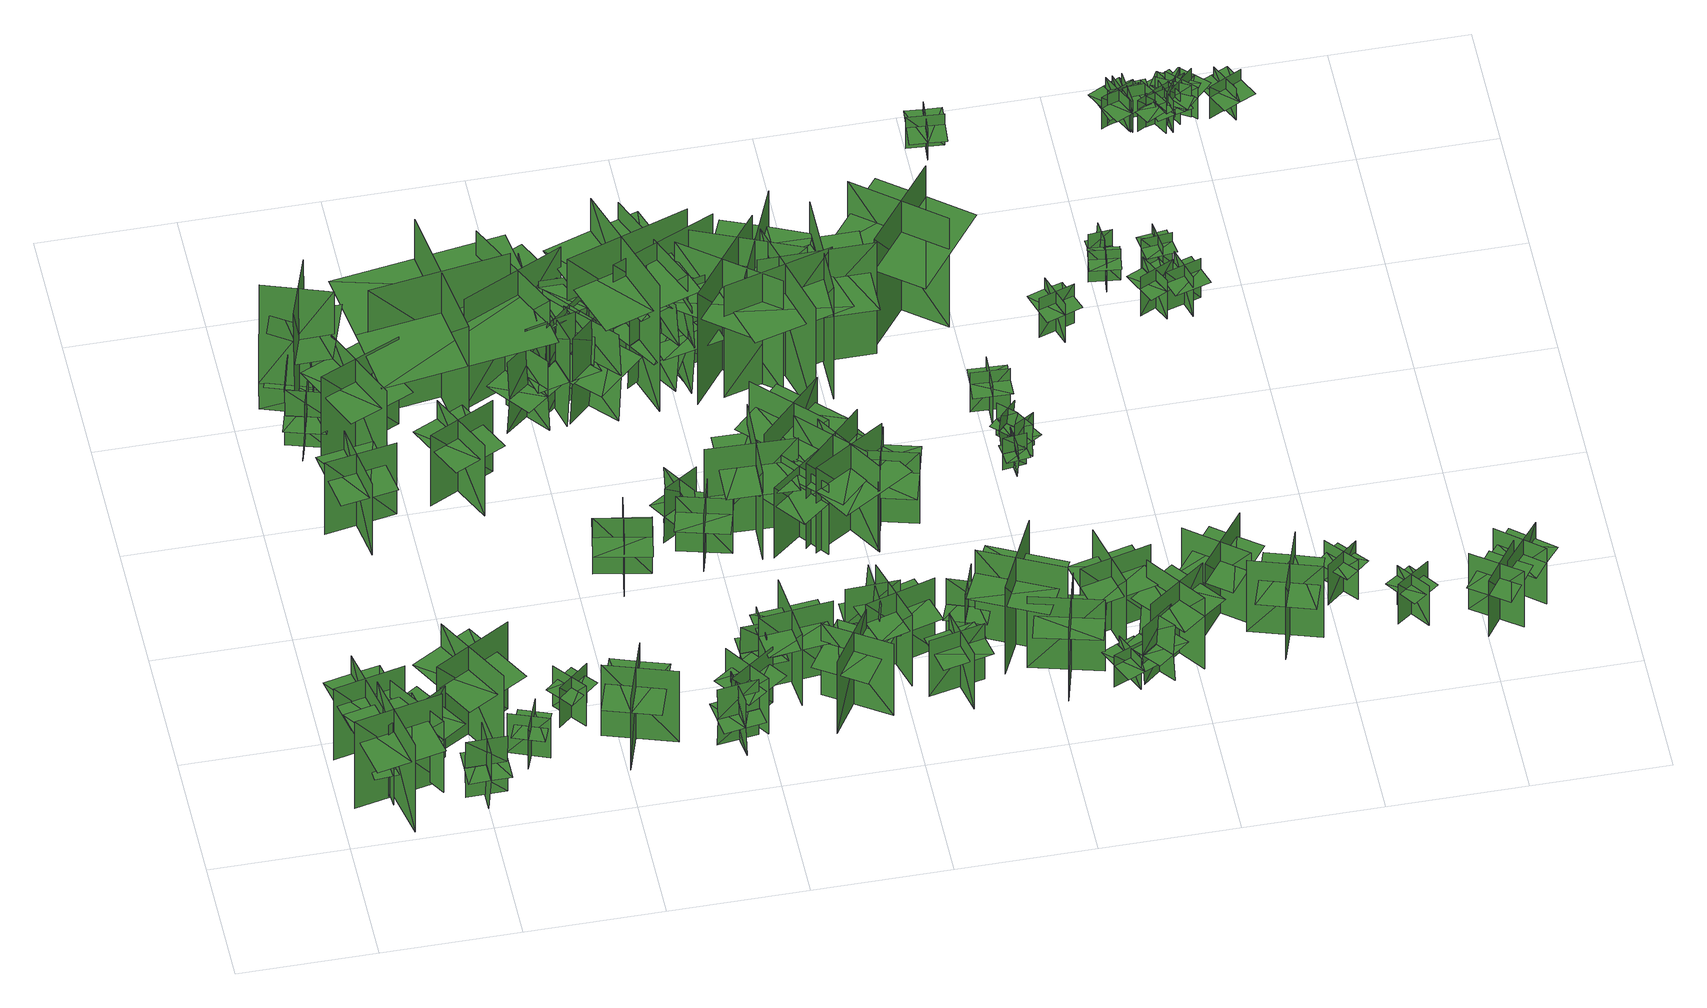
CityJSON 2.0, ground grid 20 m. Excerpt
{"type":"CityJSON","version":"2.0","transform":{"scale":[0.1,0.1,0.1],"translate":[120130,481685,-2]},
"CityObjects":{
"tree1":{"type":"SolitaryVegetationObject","geometry":[{"type":"MultiSurface","lod":"1","boundaries":[[[0,1,2]],[[0,2,3]],[[4,5,6]],[[4,6,7]],[[8,9,10]],[[8,10,11]],[[8,11,12]],[[8,12,13]]]}]},
"tree2":{"type":"SolitaryVegetationObject","geometry":[{"type":"MultiSurface","lod":"1","boundaries":[[[14,15,16]],[[14,16,17]],[[18,19,20]],[[18,20,21]],[[22,23,24]],[[22,24,25]],[[22,26,27]],[[22,27,23]]]}]},
"tree3":{"type":"SolitaryVegetationObject","geometry":[{"type":"MultiSurface","lod":"1","boundaries":[[[28,29,30]],[[28,30,31]],[[32,33,34]],[[32,34,35]],[[36,37,38]],[[36,38,39]],[[36,40,41]],[[36,41,37]]]}]},
"tree4":{"type":"SolitaryVegetationObject","geometry":[{"type":"MultiSurface","lod":"1","boundaries":[[[42,43,44]],[[42,44,45]],[[46,47,48]],[[46,48,49]],[[50,51,52]],[[50,52,53]],[[50,54,55]],[[50,55,51]]]}]},
"tree5":{"type":"SolitaryVegetationObject","geometry":[{"type":"MultiSurface","lod":"1","boundaries":[[[56,57,58]],[[56,58,59]],[[60,61,62]],[[60,62,63]],[[64,65,61]],[[64,61,60]],[[66,67,57]],[[66,57,56]],[[56,57,68]],[[56,68,69]],[[56,70,71]],[[56,71,57]]]}]},
"tree6":{"type":"SolitaryVegetationObject","geometry":[{"type":"MultiSurface","lod":"1","boundaries":[[[72,73,74]],[[72,74,75]],[[76,77,78]],[[76,78,79]],[[80,81,82]],[[80,82,83]],[[80,84,85]],[[80,85,81]]]}]},
"tree7":{"type":"SolitaryVegetationObject","geometry":[{"type":"MultiSurface","lod":"1","boundaries":[[[86,87,88]],[[86,88,89]],[[90,91,92]],[[90,92,93]],[[94,95,96]],[[94,96,97]],[[94,98,99]],[[94,99,95]]]}]},
"tree8":{"type":"SolitaryVegetationObject","geometry":[{"type":"MultiSurface","lod":"1","boundaries":[[[100,101,102]],[[100,102,103]],[[104,105,106]],[[104,106,107]],[[108,109,110]],[[108,110,111]],[[108,112,113]],[[108,113,109]]]}]},
"tree9":{"type":"SolitaryVegetationObject","geometry":[{"type":"MultiSurface","lod":"1","boundaries":[[[114,115,116]],[[114,116,117]],[[118,119,120]],[[118,120,121]],[[122,123,119]],[[122,119,118]],[[124,125,115]],[[124,115,114]],[[114,115,126]],[[114,126,127]],[[114,128,129]],[[114,129,115]]]}]},
"tree10":{"type":"SolitaryVegetationObject","geometry":[{"type":"MultiSurface","lod":"1","boundaries":[[[130,131,132]],[[130,132,133]],[[134,135,136]],[[134,136,137]],[[138,139,135]],[[138,135,134]],[[140,141,131]],[[140,131,130]],[[130,131,142]],[[130,142,143]],[[130,144,145]],[[130,145,131]]]}]},
"tree11":{"type":"SolitaryVegetationObject","geometry":[{"type":"MultiSurface","lod":"1","boundaries":[[[146,147,148]],[[146,148,149]],[[150,151,152]],[[150,152,153]],[[154,155,151]],[[154,151,150]],[[156,157,147]],[[156,147,146]],[[158,159,160]],[[158,160,161]],[[162,163,164]],[[162,164,165]]]}]},
"tree12":{"type":"SolitaryVegetationObject","geometry":[{"type":"MultiSurface","lod":"1","boundaries":[[[166,167,168]],[[166,168,169]],[[170,171,172]],[[170,172,173]],[[174,175,171]],[[174,171,170]],[[176,177,167]],[[176,167,166]],[[166,167,178]],[[166,178,179]],[[166,180,181]],[[166,181,167]]]}]},
"tree13":{"type":"SolitaryVegetationObject","geometry":[{"type":"MultiSurface","lod":"1","boundaries":[[[182,183,184]],[[182,184,185]],[[186,187,188]],[[186,188,189]],[[190,191,192]],[[190,192,193]],[[190,194,195]],[[190,195,191]]]}]},
"tree14":{"type":"SolitaryVegetationObject","geometry":[{"type":"MultiSurface","lod":"1","boundaries":[[[196,197,198]],[[196,198,199]],[[200,201,202]],[[200,202,203]],[[204,205,206]],[[204,206,207]],[[204,208,209]],[[204,209,205]]]}]},
"tree15":{"type":"SolitaryVegetationObject","geometry":[{"type":"MultiSurface","lod":"1","boundaries":[[[210,211,212]],[[210,212,213]],[[214,215,216]],[[214,216,217]],[[218,219,220]],[[218,220,221]],[[218,222,223]],[[218,223,219]]]}]},
"tree16":{"type":"SolitaryVegetationObject","geometry":[{"type":"MultiSurface","lod":"1","boundaries":[[[224,225,226]],[[224,226,227]],[[228,229,230]],[[228,230,231]],[[232,233,234]],[[232,234,235]],[[232,236,237]],[[232,237,233]]]}]},
"tree17":{"type":"SolitaryVegetationObject","geometry":[{"type":"MultiSurface","lod":"1","boundaries":[[[238,239,240]],[[238,240,241]],[[242,243,244]],[[242,244,245]],[[246,247,248]],[[246,248,249]],[[246,249,250]],[[246,250,251]]]}]},
"tree18":{"type":"SolitaryVegetationObject","geometry":[{"type":"MultiSurface","lod":"1","boundaries":[[[252,253,254]],[[252,254,255]],[[256,257,258]],[[256,258,259]],[[260,261,257]],[[260,257,256]],[[262,263,253]],[[262,253,252]],[[252,253,264]],[[252,264,265]],[[252,266,267]],[[252,267,253]]]}]},
"tree19":{"type":"SolitaryVegetationObject","geometry":[{"type":"MultiSurface","lod":"1","boundaries":[[[268,269,270]],[[268,270,271]],[[272,273,274]],[[272,274,275]],[[276,277,278]],[[276,278,279]],[[276,277,280]],[[276,280,281]]]}]},
"tree20":{"type":"SolitaryVegetationObject","geometry":[{"type":"MultiSurface","lod":"1","boundaries":[[[282,283,284]],[[282,284,285]],[[286,287,288]],[[286,288,289]],[[290,291,287]],[[290,287,286]],[[292,293,283]],[[292,283,282]],[[282,283,294]],[[282,294,295]],[[282,296,297]],[[282,297,283]]]}]},
"tree21":{"type":"SolitaryVegetationObject","geometry":[{"type":"MultiSurface","lod":"1","boundaries":[[[298,299,300]],[[298,300,301]],[[302,303,304]],[[302,304,305]],[[306,307,308]],[[306,308,309]],[[306,310,311]],[[306,311,307]]]}]},
"tree22":{"type":"SolitaryVegetationObject","geometry":[{"type":"MultiSurface","lod":"1","boundaries":[[[312,313,314]],[[312,314,315]],[[316,317,318]],[[316,318,319]],[[320,321,322]],[[320,322,323]],[[320,324,325]],[[320,325,321]]]}]},
"tree23":{"type":"SolitaryVegetationObject","geometry":[{"type":"MultiSurface","lod":"1","boundaries":[[[326,327,328]],[[326,328,329]],[[330,331,332]],[[330,332,333]],[[334,335,336]],[[334,336,337]],[[334,337,338]],[[334,338,339]]]}]},
"tree24":{"type":"SolitaryVegetationObject","geometry":[{"type":"MultiSurface","lod":"1","boundaries":[[[340,341,342]],[[340,342,343]],[[344,345,346]],[[344,346,347]],[[348,349,345]],[[348,345,344]],[[350,351,341]],[[350,341,340]],[[340,341,352]],[[340,352,353]],[[340,354,355]],[[340,355,341]]]}]},
"tree25":{"type":"SolitaryVegetationObject","geometry":[{"type":"MultiSurface","lod":"1","boundaries":[[[356,357,358]],[[356,358,359]],[[360,361,362]],[[360,362,363]],[[364,365,361]],[[364,361,360]],[[366,367,357]],[[366,357,356]],[[356,357,368]],[[356,368,369]],[[356,370,371]],[[356,371,357]]]}]},
"tree26":{"type":"SolitaryVegetationObject","geometry":[{"type":"MultiSurface","lod":"1","boundaries":[[[372,373,374]],[[372,374,375]],[[376,377,378]],[[376,378,379]],[[380,381,377]],[[380,377,376]],[[382,383,373]],[[382,373,372]],[[372,373,384]],[[372,384,385]],[[372,386,387]],[[372,387,373]]]}]},
"tree27":{"type":"SolitaryVegetationObject","geometry":[{"type":"MultiSurface","lod":"1","boundaries":[[[388,389,390]],[[388,390,391]],[[392,393,394]],[[392,394,395]],[[396,397,393]],[[396,393,392]],[[398,399,389]],[[398,389,388]],[[388,389,400]],[[388,400,401]],[[388,402,403]],[[388,403,389]]]}]},
"tree28":{"type":"SolitaryVegetationObject","geometry":[{"type":"MultiSurface","lod":"1","boundaries":[[[404,405,406]],[[404,406,407]],[[408,409,410]],[[408,410,411]],[[412,413,409]],[[412,409,408]],[[414,415,405]],[[414,405,404]],[[404,405,416]],[[404,416,417]],[[404,418,419]],[[404,419,405]]]}]},
"tree29":{"type":"SolitaryVegetationObject","geometry":[{"type":"MultiSurface","lod":"1","boundaries":[[[420,421,422]],[[420,422,423]],[[424,425,426]],[[424,426,427]],[[428,429,430]],[[428,430,431]],[[428,431,432]],[[428,432,433]]]}]},
"tree30":{"type":"SolitaryVegetationObject","geometry":[{"type":"MultiSurface","lod":"1","boundaries":[[[434,435,436]],[[434,436,437]],[[438,439,440]],[[438,440,441]],[[442,443,439]],[[442,439,438]],[[444,445,435]],[[444,435,434]],[[434,435,446]],[[434,446,447]],[[434,448,449]],[[434,449,435]]]}]},
"tree31":{"type":"SolitaryVegetationObject","geometry":[{"type":"MultiSurface","lod":"1","boundaries":[[[450,451,452]],[[450,452,453]],[[454,455,456]],[[454,456,457]],[[458,459,460]],[[458,460,461]],[[458,462,463]],[[458,463,459]]]}]},
"tree32":{"type":"SolitaryVegetationObject","geometry":[{"type":"MultiSurface","lod":"1","boundaries":[[[464,465,466]],[[464,466,467]],[[468,469,470]],[[468,470,471]],[[472,473,474]],[[472,474,475]],[[472,475,476]],[[472,476,477]]]}]},
"tree33":{"type":"SolitaryVegetationObject","geometry":[{"type":"MultiSurface","lod":"1","boundaries":[[[478,479,480]],[[478,480,481]],[[482,483,484]],[[482,484,485]],[[486,487,483]],[[486,483,482]],[[488,489,479]],[[488,479,478]],[[478,479,490]],[[478,490,491]],[[478,492,493]],[[478,493,479]]]}]},
"tree34":{"type":"SolitaryVegetationObject","geometry":[{"type":"MultiSurface","lod":"1","boundaries":[[[494,495,496]],[[494,496,497]],[[498,499,500]],[[498,500,501]],[[502,503,504]],[[502,504,505]],[[502,506,507]],[[502,507,503]]]}]},
"tree35":{"type":"SolitaryVegetationObject","geometry":[{"type":"MultiSurface","lod":"1","boundaries":[[[508,509,510]],[[508,510,511]],[[512,513,514]],[[512,514,515]],[[516,517,513]],[[516,513,512]],[[518,519,509]],[[518,509,508]],[[508,509,520]],[[508,520,521]],[[508,522,523]],[[508,523,509]]]}]},
"tree36":{"type":"SolitaryVegetationObject","geometry":[{"type":"MultiSurface","lod":"1","boundaries":[[[524,525,526]],[[524,526,527]],[[528,529,530]],[[528,530,531]],[[532,533,534]],[[532,534,535]],[[532,536,537]],[[532,537,533]]]}]},
"tree37":{"type":"SolitaryVegetationObject","geometry":[{"type":"MultiSurface","lod":"1","boundaries":[[[538,539,540]],[[538,540,541]],[[542,543,544]],[[542,544,545]],[[546,547,543]],[[546,543,542]],[[548,549,539]],[[548,539,538]],[[538,539,550]],[[538,550,551]],[[538,552,553]],[[538,553,539]]]}]},
"tree38":{"type":"SolitaryVegetationObject","geometry":[{"type":"MultiSurface","lod":"1","boundaries":[[[554,555,556]],[[554,556,557]],[[558,559,560]],[[558,560,561]],[[562,563,564]],[[562,564,565]],[[562,566,567]],[[562,567,563]]]}]},
"tree39":{"type":"SolitaryVegetationObject","geometry":[{"type":"MultiSurface","lod":"1","boundaries":[[[568,569,570]],[[568,570,571]],[[572,573,574]],[[572,574,575]],[[576,577,573]],[[576,573,572]],[[578,579,569]],[[578,569,568]],[[568,569,580]],[[568,580,581]],[[568,582,583]],[[568,583,569]]]}]},
"tree40":{"type":"SolitaryVegetationObject","geometry":[{"type":"MultiSurface","lod":"1","boundaries":[[[584,585,586]],[[584,586,587]],[[588,589,590]],[[588,590,591]],[[592,593,589]],[[592,589,588]],[[594,595,585]],[[594,585,584]],[[584,585,596]],[[584,596,597]],[[584,598,599]],[[584,599,585]]]}]},
"tree41":{"type":"SolitaryVegetationObject","geometry":[{"type":"MultiSurface","lod":"1","boundaries":[[[600,601,602]],[[600,602,603]],[[604,605,606]],[[604,606,607]],[[608,609,605]],[[608,605,604]],[[610,611,601]],[[610,601,600]],[[600,601,612]],[[600,612,613]],[[600,614,615]],[[600,615,601]]]}]},
"tree42":{"type":"SolitaryVegetationObject","geometry":[{"type":"MultiSurface","lod":"1","boundaries":[[[616,617,618]],[[616,618,619]],[[620,621,622]],[[620,622,623]],[[624,625,626]],[[624,626,627]],[[624,628,629]],[[624,629,625]]]}]},
"tree43":{"type":"SolitaryVegetationObject","geometry":[{"type":"MultiSurface","lod":"1","boundaries":[[[630,631,632]],[[630,632,633]],[[634,635,636]],[[634,636,637]],[[638,639,640]],[[638,640,641]],[[638,641,642]],[[638,642,643]]]}]},
"tree44":{"type":"SolitaryVegetationObject","geometry":[{"type":"MultiSurface","lod":"1","boundaries":[[[644,645,646]],[[644,646,647]],[[648,649,650]],[[648,650,651]],[[652,653,649]],[[652,649,648]],[[654,655,645]],[[654,645,644]],[[644,645,656]],[[644,656,657]],[[644,658,659]],[[644,659,645]]]}]},
"tree45":{"type":"SolitaryVegetationObject","geometry":[{"type":"MultiSurface","lod":"1","boundaries":[[[660,661,662]],[[660,662,663]],[[664,665,666]],[[664,666,667]],[[668,669,670]],[[668,670,671]],[[668,672,673]],[[668,673,669]]]}]},
"tree46":{"type":"SolitaryVegetationObject","geometry":[{"type":"MultiSurface","lod":"1","boundaries":[[[674,675,676]],[[674,676,677]],[[678,679,680]],[[678,680,681]],[[682,683,684]],[[682,684,685]],[[682,686,687]],[[682,687,683]]]}]},
"tree47":{"type":"SolitaryVegetationObject","geometry":[{"type":"MultiSurface","lod":"1","boundaries":[[[688,689,690]],[[688,690,691]],[[692,693,694]],[[692,694,695]],[[696,697,698]],[[696,698,699]],[[696,699,700]],[[696,700,701]]]}]},
"tree48":{"type":"SolitaryVegetationObject","geometry":[{"type":"MultiSurface","lod":"1","boundaries":[[[702,703,704]],[[702,704,705]],[[706,707,708]],[[706,708,709]],[[710,711,712]],[[710,712,713]],[[710,714,715]],[[710,715,711]]]}]},
"tree49":{"type":"SolitaryVegetationObject","geometry":[{"type":"MultiSurface","lod":"1","boundaries":[[[716,717,718]],[[716,718,719]],[[720,721,722]],[[720,722,723]],[[724,725,726]],[[724,726,727]],[[724,728,729]],[[724,729,725]]]}]},
"tree50":{"type":"SolitaryVegetationObject","geometry":[{"type":"MultiSurface","lod":"1","boundaries":[[[730,731,732]],[[730,732,733]],[[734,735,736]],[[734,736,737]],[[738,739,740]],[[738,740,741]],[[738,741,742]],[[738,742,743]]]}]},
"tree51":{"type":"SolitaryVegetationObject","geometry":[{"type":"MultiSurface","lod":"1","boundaries":[[[744,745,746]],[[744,746,747]],[[748,749,750]],[[748,750,751]],[[752,753,754]],[[752,754,755]],[[752,755,756]],[[752,756,757]]]}]},
"tree52":{"type":"SolitaryVegetationObject","geometry":[{"type":"MultiSurface","lod":"1","boundaries":[[[758,759,760]],[[758,760,761]],[[762,763,764]],[[762,764,765]],[[766,767,768]],[[766,768,769]],[[766,770,771]],[[766,771,767]]]}]},
"tree53":{"type":"SolitaryVegetationObject","geometry":[{"type":"MultiSurface","lod":"1","boundaries":[[[772,773,774]],[[772,774,775]],[[776,777,778]],[[776,778,779]],[[780,781,777]],[[780,777,776]],[[782,783,773]],[[782,773,772]],[[772,773,784]],[[772,784,785]],[[772,786,787]],[[772,787,773]]]}]},
"tree54":{"type":"SolitaryVegetationObject","geometry":[{"type":"MultiSurface","lod":"1","boundaries":[[[788,789,790]],[[788,790,791]],[[792,793,794]],[[792,794,795]],[[796,797,798]],[[796,798,799]],[[796,800,801]],[[796,801,797]]]}]},
"tree55":{"type":"SolitaryVegetationObject","geometry":[{"type":"MultiSurface","lod":"1","boundaries":[[[802,803,804]],[[802,804,805]],[[806,807,808]],[[806,808,809]],[[810,811,812]],[[810,812,813]],[[810,814,815]],[[810,815,811]]]}]},
"tree56":{"type":"SolitaryVegetationObject","geometry":[{"type":"MultiSurface","lod":"1","boundaries":[[[816,817,818]],[[816,818,819]],[[820,821,822]],[[820,822,823]],[[824,825,826]],[[824,826,827]],[[824,828,829]],[[824,829,825]]]}]},
"tree57":{"type":"SolitaryVegetationObject","geometry":[{"type":"MultiSurface","lod":"1","boundaries":[[[830,831,832]],[[830,832,833]],[[834,835,836]],[[834,836,837]],[[838,839,840]],[[838,840,841]],[[838,842,843]],[[838,843,839]]]}]},
"tree58":{"type":"SolitaryVegetationObject","geometry":[{"type":"MultiSurface","lod":"1","boundaries":[[[844,845,846]],[[844,846,847]],[[848,849,850]],[[848,850,851]],[[852,853,854]],[[852,854,855]],[[852,855,856]],[[852,856,857]]]}]},
"tree59":{"type":"SolitaryVegetationObject","geometry":[{"type":"MultiSurface","lod":"1","boundaries":[[[858,859,860]],[[858,860,861]],[[862,863,864]],[[862,864,865]],[[866,867,868]],[[866,868,869]],[[866,870,871]],[[866,871,867]]]}]},
"tree60":{"type":"SolitaryVegetationObject","geometry":[{"type":"MultiSurface","lod":"1","boundaries":[[[872,873,874]],[[872,874,875]],[[876,877,878]],[[876,878,879]],[[880,881,877]],[[880,877,876]],[[882,883,873]],[[882,873,872]],[[872,873,884]],[[872,884,885]],[[872,886,887]],[[872,887,873]]]}]},
"tree61":{"type":"SolitaryVegetationObject","geometry":[{"type":"MultiSurface","lod":"1","boundaries":[[[888,889,890]],[[888,890,891]],[[892,893,894]],[[892,894,895]],[[896,897,898]],[[896,898,899]],[[896,899,900]],[[896,900,901]]]}]},
"tree62":{"type":"SolitaryVegetationObject","geometry":[{"type":"MultiSurface","lod":"1","boundaries":[[[902,903,904]],[[902,904,905]],[[906,907,908]],[[906,908,909]],[[910,911,907]],[[910,907,906]],[[912,913,903]],[[912,903,902]],[[902,903,914]],[[902,914,915]],[[902,916,917]],[[902,917,903]]]}]},
"tree63":{"type":"SolitaryVegetationObject","geometry":[{"type":"MultiSurface","lod":"1","boundaries":[[[918,919,920]],[[918,920,921]],[[922,923,924]],[[922,924,925]],[[926,927,923]],[[926,923,922]],[[928,929,919]],[[928,919,918]],[[918,919,930]],[[918,930,931]],[[918,932,933]],[[918,933,919]]]}]},
"tree64":{"type":"SolitaryVegetationObject","geometry":[{"type":"MultiSurface","lod":"1","boundaries":[[[934,935,936]],[[934,936,937]],[[938,939,940]],[[938,940,941]],[[942,943,944]],[[942,944,945]],[[942,945,946]],[[942,946,947]]]}]},
"tree65":{"type":"SolitaryVegetationObject","geometry":[{"type":"MultiSurface","lod":"1","boundaries":[[[948,949,950]],[[948,950,951]],[[952,953,954]],[[952,954,955]],[[956,957,953]],[[956,953,952]],[[958,959,949]],[[958,949,948]],[[948,949,960]],[[948,960,961]],[[948,962,963]],[[948,963,949]]]}]},
"tree66":{"type":"SolitaryVegetationObject","geometry":[{"type":"MultiSurface","lod":"1","boundaries":[[[964,965,966]],[[964,966,967]],[[968,969,970]],[[968,970,971]],[[972,973,974]],[[972,974,975]],[[972,976,977]],[[972,977,973]]]}]},
"tree67":{"type":"SolitaryVegetationObject","geometry":[{"type":"MultiSurface","lod":"1","boundaries":[[[978,979,980]],[[978,980,981]],[[982,983,984]],[[982,984,985]],[[986,987,988]],[[986,988,989]],[[986,990,991]],[[986,991,987]]]}]},
"tree68":{"type":"SolitaryVegetationObject","geometry":[{"type":"MultiSurface","lod":"1","boundaries":[[[992,993,994]],[[992,994,995]],[[996,997,998]],[[996,998,999]],[[1000,1001,1002]],[[1000,1002,1003]],[[1000,1003,1004]],[[1000,1004,1005]]]}]},
"tree69":{"type":"SolitaryVegetationObject","geometry":[{"type":"MultiSurface","lod":"1","boundaries":[[[1006,1007,1008]],[[1006,1008,1009]],[[1010,1011,1012]],[[1010,1012,1013]],[[1014,1015,1016]],[[1014,1016,1017]],[[1014,1017,1018]],[[1014,1018,1019]]]}]},
"tree70":{"type":"SolitaryVegetationObject","geometry":[{"type":"MultiSurface","lod":"1","boundaries":[[[1020,1021,1022]],[[1020,1022,1023]],[[1024,1025,1026]],[[1024,1026,1027]],[[1028,1029,1030]],[[1028,1030,1031]],[[1028,1032,1033]],[[1028,1033,1029]]]}]},
"tree71":{"type":"SolitaryVegetationObject","geometry":[{"type":"MultiSurface","lod":"1","boundaries":[[[1034,1035,1036]],[[1034,1036,1037]],[[1038,1039,1040]],[[1038,1040,1041]],[[1042,1043,1044]],[[1042,1044,1045]],[[1042,1045,1046]],[[1042,1046,1047]]]}]},
"tree72":{"type":"SolitaryVegetationObject","geometry":[{"type":"MultiSurface","lod":"1","boundaries":[[[1048,1049,1050]],[[1048,1050,1051]],[[1052,1053,1054]],[[1052,1054,1055]],[[1056,1057,1053]],[[1056,1053,1052]],[[1058,1059,1049]],[[1058,1049,1048]],[[1048,1049,1060]],[[1048,1060,1061]],[[1048,1062,1063]],[[1048,1063,1049]]]}]},
"tree73":{"type":"SolitaryVegetationObject","geometry":[{"type":"MultiSurface","lod":"1","boundaries":[[[1064,1065,1066]],[[1064,1066,1067]],[[1068,1069,1070]],[[1068,1070,1071]],[[1072,1073,1074]],[[1072,1074,1075]],[[1072,1076,1077]],[[1072,1077,1073]]]}]},
"tree74":{"type":"SolitaryVegetationObject","geometry":[{"type":"MultiSurface","lod":"1","boundaries":[[[1078,1079,1080]],[[1078,1080,1081]],[[1082,1083,1084]],[[1082,1084,1085]],[[1086,1087,1088]],[[1086,1088,1089]],[[1086,1089,1090]],[[1086,1090,1091]]]}]},
"tree75":{"type":"SolitaryVegetationObject","geometry":[{"type":"MultiSurface","lod":"1","boundaries":[[[1092,1093,1094]],[[1092,1094,1095]],[[1096,1097,1098]],[[1096,1098,1099]],[[1100,1101,1102]],[[1100,1102,1103]],[[1100,1103,1104]],[[1100,1104,1105]]]}]},
"tree76":{"type":"SolitaryVegetationObject","geometry":[{"type":"MultiSurface","lod":"1","boundaries":[[[1106,1107,1108]],[[1106,1108,1109]],[[1110,1111,1112]],[[1110,1112,1113]],[[1114,1115,1116]],[[1114,1116,1117]],[[1114,1117,1118]],[[1114,1118,1119]]]}]},
"tree77":{"type":"SolitaryVegetationObject","geometry":[{"type":"MultiSurface","lod":"1","boundaries":[[[1120,1121,1122]],[[1120,1122,1123]],[[1124,1125,1126]],[[1124,1126,1127]],[[1128,1129,1130]],[[1128,1130,1131]],[[1128,1132,1133]],[[1128,1133,1129]]]}]},
"tree78":{"type":"SolitaryVegetationObject","geometry":[{"type":"MultiSurface","lod":"1","boundaries":[[[1134,1135,1136]],[[1134,1136,1137]],[[1138,1139,1140]],[[1138,1140,1141]],[[1142,1143,1144]],[[1142,1144,1145]],[[1142,1145,1146]],[[1142,1146,1147]]]}]},
"tree79":{"type":"SolitaryVegetationObject","geometry":[{"type":"MultiSurface","lod":"1","boundaries":[[[1148,1149,1150]],[[1148,1150,1151]],[[1152,1153,1154]],[[1152,1154,1155]],[[1156,1157,1158]],[[1156,1158,1159]],[[1156,1159,1160]],[[1156,1160,1161]]]}]},
"tree80":{"type":"SolitaryVegetationObject","geometry":[{"type":"MultiSurface","lod":"1","boundaries":[[[1162,1163,1164]],[[1162,1164,1165]],[[1166,1167,1168]],[[1166,1168,1169]],[[1170,1171,1172]],[[1170,1172,1173]],[[1170,1173,1174]],[[1170,1174,1175]]]}]},
"tree81":{"type":"SolitaryVegetationObject","geometry":[{"type":"MultiSurface","lod":"1","boundaries":[[[1176,1177,1178]],[[1176,1178,1179]],[[1180,1181,1182]],[[1180,1182,1183]],[[1184,1185,1186]],[[1184,1186,1187]],[[1184,1188,1189]],[[1184,1189,1185]]]}]},
"tree82":{"type":"SolitaryVegetationObject","geometry":[{"type":"MultiSurface","lod":"1","boundaries":[[[1190,1191,1192]],[[1190,1192,1193]],[[1194,1195,1196]],[[1194,1196,1197]],[[1198,1199,1200]],[[1198,1200,1201]],[[1198,1201,1202]],[[1198,1202,1203]]]}]},
"tree83":{"type":"SolitaryVegetationObject","geometry":[{"type":"MultiSurface","lod":"1","boundaries":[[[1204,1205,1206]],[[1204,1206,1207]],[[1208,1209,1210]],[[1208,1210,1211]],[[1212,1213,1214]],[[1212,1214,1215]],[[1212,1215,1216]],[[1212,1216,1217]]]}]},
"tree84":{"type":"SolitaryVegetationObject","geometry":[{"type":"MultiSurface","lod":"1","boundaries":[[[1218,1219,1220]],[[1218,1220,1221]],[[1222,1223,1224]],[[1222,1224,1225]],[[1226,1227,1228]],[[1226,1228,1229]],[[1226,1229,1230]],[[1226,1230,1231]]]}]},
"tree85":{"type":"SolitaryVegetationObject","geometry":[{"type":"MultiSurface","lod":"1","boundaries":[[[1232,1233,1234]],[[1232,1234,1235]],[[1236,1237,1238]],[[1236,1238,1239]],[[1240,1241,1242]],[[1240,1242,1243]],[[1240,1244,1245]],[[1240,1245,1241]]]}]},
"tree86":{"type":"SolitaryVegetationObject","geometry":[{"type":"MultiSurface","lod":"1","boundaries":[[[1246,1247,1248]],[[1246,1248,1249]],[[1250,1251,1252]],[[1250,1252,1253]],[[1254,1255,1256]],[[1254,1256,1257]],[[1254,1257,1258]],[[1254,1258,1259]]]}]},
"tree87":{"type":"SolitaryVegetationObject","geometry":[{"type":"MultiSurface","lod":"1","boundaries":[[[1260,1261,1262]],[[1260,1262,1263]],[[1264,1265,1266]],[[1264,1266,1267]],[[1268,1269,1270]],[[1268,1270,1271]],[[1268,1271,1272]],[[1268,1272,1273]]]}]},
"tree88":{"type":"SolitaryVegetationObject","geometry":[{"type":"MultiSurface","lod":"1","boundaries":[[[1274,1275,1276]],[[1274,1276,1277]],[[1278,1279,1280]],[[1278,1280,1281]],[[1282,1283,1284]],[[1282,1284,1285]],[[1282,1285,1286]],[[1282,1286,1287]]]}]}
},
"vertices":[
[68,115,13],[72,60,13],[72,60,90],[68,115,90],[44,88,13],[99,91,13],[99,91,90],[44,88,90],[44,88,68],[46,60,68],[101,64,68],[99,91,68],[97,119,68],[42,115,68],
[92,10,7],[65,137,7],[65,137,179],[92,10,179],[147,97,7],[20,69,7],[20,69,179],[147,97,179],[90,21,135],[65,137,135],[15,126,135],[40,10,135],[140,32,135],[115,148,135],
[67,109,15],[44,213,15],[44,213,156],[67,109,156],[112,180,15],[8,157,15],[8,157,156],[112,180,156],[65,117,120],[44,213,120],[3,204,120],[24,109,120],[106,126,120],[85,221,120],
[87,159,13],[144,69,13],[144,69,154],[87,159,154],[69,77,13],[159,134,13],[159,134,154],[69,77,154],[92,151,118],[144,69,118],[179,92,118],[127,174,118],[56,129,118],[108,47,118],
[202,96,58],[203,37,58],[233,37,58],[233,96,58],[232,68,58],[173,67,58],[173,64,112],[232,64,112],[232,64,3],[173,64,3],[200,96,3],[200,37,3],[203,37,112],[202,96,112],[172,96,58],[172,36,58],
[234,105,15],[170,218,15],[170,218,188],[234,105,188],[260,204,15],[148,140,15],[148,140,188],[260,204,188],[229,115,143],[170,218,143],[125,192,143],[184,89,143],[273,140,143],[214,243,143],
[136,527,12],[118,632,12],[118,632,153],[136,527,153],[184,596,12],[80,578,12],[80,578,153],[184,596,153],[135,536,116],[118,632,116],[77,625,116],[93,529,116],[176,543,116],[160,639,116],
[286,143,15],[265,88,15],[265,88,93],[286,143,93],[243,124,15],[299,103,15],[299,103,93],[243,124,93],[284,139,73],[265,88,73],[287,80,73],[306,130,73],[262,147,73],[243,96,73],
[95,767,76],[79,710,76],[108,702,76],[125,759,76],[116,732,76],[59,748,76],[58,745,130],[115,728,130],[115,728,21],[58,745,21],[93,768,21],[76,711,21],[79,710,130],[95,767,130],[66,775,76],[50,718,76],
[50,834,75],[107,815,75],[117,844,75],[60,863,75],[87,853,75],[68,797,75],[71,796,130],[90,852,130],[90,852,21],[71,796,21],[50,832,21],[106,813,21],[107,815,130],[50,834,130],[41,806,75],[97,787,75],
[107,852,72],[74,753,72],[72,754,267],[105,852,267],[36,817,73],[135,784,73],[135,785,267],[37,818,267],[37,818,21],[135,785,21],[105,852,21],[72,754,21],[106,852,167],[73,754,167],[123,737,186],[156,835,186],[77,767,198],[101,841,198],[64,853,209],[40,780,209],
[144,808,75],[88,829,75],[78,800,75],[133,779,75],[107,790,75],[128,845,75],[124,847,129],[103,791,129],[103,791,20],[124,847,20],[145,810,20],[89,831,20],[88,829,129],[144,808,129],[155,836,75],[99,857,75],
[183,662,16],[130,780,16],[130,780,188],[183,662,188],[219,758,16],[101,705,16],[101,705,188],[219,758,188],[179,672,144],[130,780,144],[83,759,144],[132,651,144],[226,693,144],[177,801,144],
[367,192,17],[322,154,17],[322,154,96],[367,192,96],[321,196,17],[358,150,17],[358,150,96],[321,196,96],[364,189,76],[322,154,76],[336,136,76],[378,171,76],[349,207,76],[307,172,76],
[402,60,14],[435,161,14],[435,161,154],[402,60,154],[477,98,14],[375,131,14],[375,131,154],[477,98,154],[405,68,118],[435,161,118],[395,174,118],[365,81,118],[445,55,118],[475,148,118],
[301,568,13],[254,663,13],[254,663,153],[301,568,153],[328,648,13],[232,601,13],[232,601,153],[328,648,153],[297,576,117],[254,663,117],[217,645,117],[259,558,117],[335,595,117],[292,682,117],
[270,899,17],[270,899,265],[302,687,265],[302,687,17],[385,810,17],[385,810,265],[181,780,265],[181,780,17],[416,815,184],[400,921,184],[147,883,184],[163,777,184],[178,671,184],[432,709,184],
[562,60,64],[553,118,64],[523,114,64],[531,55,64],[528,83,64],[587,92,64],[587,96,118],[528,87,118],[528,87,9],[587,96,9],[564,60,9],[556,119,9],[553,118,118],[562,60,118],[592,64,64],[583,123,64],
[504,420,10],[424,435,10],[424,435,120],[504,420,120],[472,466,10],[458,385,10],[458,385,120],[472,466,120],[505,423,83],[424,438,83],[417,397,83],[498,382,83],[430,470,83],[511,456,83],
[415,701,88],[368,761,88],[337,736,88],[384,676,88],[363,706,88],[423,753,88],[420,757,158],[360,709,158],[360,709,18],[420,757,18],[418,703,18],[370,763,18],[368,761,158],[415,701,158],[446,725,88],[398,785,88],
[617,146,14],[550,98,14],[550,98,124],[617,146,124],[553,156,14],[600,89,14],[600,89,124],[553,156,124],[611,142,96],[550,98,96],[569,71,96],[630,115,96],[592,168,96],[531,125,96],
[354,891,14],[426,742,14],[426,742,233],[354,891,233],[312,768,14],[461,839,14],[461,839,233],[312,768,233],[361,878,177],[426,742,177],[485,770,177],[420,906,177],[302,850,177],[367,714,177],
[468,822,18],[340,822,18],[340,822,189],[468,822,189],[410,879,18],[410,879,189],[410,751,189],[410,751,18],[410,879,135],[356,879,135],[356,777,135],[410,777,135],[463,777,135],[463,879,135],
[424,798,103],[447,708,103],[494,720,103],[471,811,103],[480,767,103],[390,743,103],[391,738,188],[481,761,188],[481,761,17],[391,738,17],[420,798,17],[443,707,17],[447,708,188],[424,798,188],[378,787,103],[401,696,103],
[609,222,71],[612,163,71],[643,165,71],[639,224,71],[640,195,71],[581,192,71],[581,189,126],[640,192,126],[640,192,17],[581,189,17],[606,222,17],[609,163,17],[612,163,126],[609,222,126],[579,221,71],[582,161,71],
[464,832,89],[388,828,89],[390,788,89],[466,792,89],[430,792,89],[426,868,89],[421,868,159],[425,791,159],[425,791,19],[421,868,19],[464,835,19],[388,831,19],[388,828,159],[464,832,159],[462,870,89],[386,866,89],
[421,739,103],[492,799,103],[461,836,103],[390,776,103],[425,804,103],[485,732,103],[489,736,188],[429,807,188],[429,807,17],[489,736,17],[423,736,17],[495,796,17],[492,799,188],[421,739,188],[451,703,103],[523,763,103],
[581,500,67],[531,468,67],[547,442,67],[598,473,67],[573,459,67],[541,510,67],[538,508,122],[570,457,122],[570,457,13],[538,508,13],[580,502,13],[530,470,13],[531,468,122],[581,500,122],[565,525,67],[515,493,67],
[471,782,19],[433,879,19],[433,879,159],[471,782,159],[498,843,19],[498,843,159],[400,805,159],[400,805,19],[498,843,115],[482,884,115],[404,853,115],[420,812,115],[436,772,115],[514,803,115],
[520,771,102],[451,708,102],[484,672,103],[553,735,103],[518,706,102],[455,775,102],[451,771,188],[514,703,188],[514,703,17],[451,771,17],[517,774,17],[448,711,17],[451,708,188],[520,771,188],[488,806,103],[419,743,103],
[709,185,15],[603,174,15],[603,174,156],[709,185,156],[643,238,15],[655,132,15],[655,132,156],[643,238,156],[700,184,119],[603,174,119],[608,132,119],[705,143,119],[695,226,119],[599,216,119],
[574,410,10],[594,484,10],[594,484,118],[574,410,118],[619,435,10],[544,455,10],[544,455,118],[619,435,118],[619,435,88],[629,473,88],[554,493,88],[544,455,88],[534,418,88],[609,398,88],
[513,856,59],[478,832,59],[491,814,59],[526,838,59],[509,827,59],[484,862,59],[482,860,98],[506,826,98],[506,826,20],[482,860,20],[512,858,20],[477,833,20],[478,832,98],[513,856,98],[501,874,59],[466,849,59],
[692,73,13],[750,162,13],[750,162,154],[692,73,154],[774,91,13],[685,149,13],[685,149,154],[774,91,154],[697,81,118],[750,162,118],[715,185,118],[662,104,118],[732,58,118],[785,139,118],
[539,836,74],[485,861,74],[472,833,74],[526,808,74],[501,821,74],[526,875,74],[523,877,129],[498,823,129],[498,823,20],[523,877,20],[540,838,20],[486,863,20],[485,861,129],[539,836,129],[552,864,74],[498,889,74],
[574,717,9],[514,896,9],[514,896,259],[574,717,259],[639,851,9],[460,790,9],[460,790,259],[639,851,259],[569,732,194],[514,896,194],[443,872,194],[498,708,194],[640,756,194],[584,920,194],
[507,868,74],[556,834,74],[573,860,74],[524,894,74],[547,876,74],[514,828,74],[516,825,129],[550,874,129],[550,874,20],[517,825,20],[506,866,20],[554,832,20],[556,834,129],[507,868,129],[490,843,74],[539,810,74],
[661,545,11],[657,415,11],[657,415,183],[661,545,183],[587,474,11],[717,470,11],[717,470,183],[587,474,183],[661,534,139],[657,415,139],[709,413,139],[712,532,139],[609,535,139],[606,416,139],
[541,833,59],[552,874,59],[531,879,59],[520,838,59],[526,858,59],[567,847,59],[567,849,98],[526,860,98],[526,860,20],[567,849,20],[543,832,20],[554,873,20],[552,874,98],[541,833,98],[562,827,59],[573,868,59],
[619,811,101],[541,760,101],[567,719,101],[646,770,101],[607,747,101],[556,825,101],[552,822,187],[602,744,187],[602,744,15],[552,822,15],[617,814,15],[539,763,15],[541,760,187],[619,811,187],[594,850,101],[515,800,101],
[729,204,85],[806,207,85],[804,246,86],[728,243,86],[764,243,85],[768,167,85],[772,167,155],[769,243,155],[769,243,15],[772,167,15],[729,200,15],[806,204,15],[806,207,155],[729,204,155],[731,165,86],[807,168,86],
[677,863,9],[525,796,9],[525,796,228],[677,863,228],[555,910,9],[621,758,9],[621,758,228],[555,910,228],[664,857,172],[525,796,172],[552,737,172],[690,797,172],[638,917,172],[499,856,172],
[750,474,14],[672,412,14],[672,412,153],[750,474,153],[684,482,14],[746,404,14],[746,404,153],[684,482,153],[684,482,114],[645,451,114],[707,373,114],[746,404,114],[785,435,114],[723,513,114],
[660,793,101],[569,771,101],[581,724,102],[671,746,102],[627,737,101],[605,828,101],[600,827,187],[622,736,187],[622,736,15],[600,827,15],[659,797,15],[568,775,15],[569,771,187],[660,793,187],[649,839,102],[558,817,102],
[853,200,15],[751,170,15],[751,170,156],[853,200,156],[779,240,15],[809,138,15],[809,138,156],[779,240,156],[844,198,119],[751,170,119],[763,130,119],[856,157,119],[832,238,119],[739,210,119],
[672,584,14],[764,492,14],[764,492,186],[672,584,186],[672,482,14],[764,573,14],[764,573,186],[672,482,186],[680,576,142],[764,492,142],[800,529,142],[716,613,142],[643,540,142],[727,456,142],
[804,424,15],[719,511,15],[719,511,184],[804,424,184],[806,505,15],[718,420,15],[718,420,184],[806,505,184],[806,505,137],[763,549,137],[676,464,137],[718,420,137],[761,377,137],[848,461,137],
[746,718,12],[615,819,12],[615,819,231],[746,718,231],[729,847,12],[627,717,12],[627,717,231],[729,847,231],[734,726,174],[615,819,174],[575,768,174],[694,675,174],[775,778,174],[655,871,174],
[828,115,14],[909,133,14],[909,133,124],[828,115,124],[884,80,14],[865,161,14],[865,161,124],[884,80,124],[835,116,95],[909,133,95],[901,165,95],[828,148,95],[842,84,95],[916,101,95],
[815,394,15],[750,498,15],[750,498,184],[815,394,184],[833,473,15],[730,409,15],[730,409,184],[834,473,184],[834,473,136],[801,525,136],[698,461,136],[730,409,136],[762,357,136],[866,421,136],
[840,494,15],[814,398,15],[814,398,154],[840,494,154],[783,462,15],[879,436,15],[879,436,154],[783,462,154],[783,462,115],[770,413,115],[866,387,115],[879,436,115],[892,484,115],[796,510,115],
[760,890,10],[696,737,10],[696,737,229],[760,890,229],[639,839,10],[791,775,10],[791,775,229],[639,839,229],[754,877,173],[696,737,173],[756,712,173],[814,851,173],[694,902,173],[635,762,173],
[913,246,70],[893,190,70],[922,179,70],[942,235,70],[931,209,70],[875,229,70],[874,226,124],[930,205,124],[930,205,15],[874,226,15],[911,246,15],[890,191,15],[893,190,124],[913,246,124],[885,256,70],[864,200,70],
[665,722,13],[824,766,13],[824,766,233],[665,722,233],[779,658,13],[734,818,13],[734,818,233],[779,658,233],[678,726,176],[824,766,176],[806,829,176],[661,788,176],[696,663,176],[842,703,176],
[1029,156,14],[912,213,14],[912,213,186],[1029,156,186],[995,253,14],[938,136,14],[938,136,186],[995,253,186],[1019,161,141],[912,213,141],[890,167,141],[996,115,141],[1042,207,141],[935,260,141],
[811,857,11],[811,692,11],[811,692,231],[811,857,231],[719,764,11],[885,764,11],[885,764,231],[719,764,231],[811,843,174],[811,692,174],[876,692,174],[877,843,174],[746,843,174],[746,692,174],
[970,142,14],[1073,115,14],[1073,115,155],[970,142,155],[1013,70,14],[1040,173,14],[1040,173,155],[1013,70,155],[979,140,118],[1073,115,118],[1084,156,118],[990,180,118],[969,99,118],[1063,75,118],
[1129,108,11],[1129,108,73],[1080,86,73],[1080,86,11],[1115,74,11],[1115,74,73],[1094,121,73],[1094,121,11],[1119,67,53],[1143,78,53],[1117,136,53],[1092,125,53],[1068,114,53],[1094,56,53],
[1154,204,15],[1051,178,15],[1051,178,156],[1154,204,156],[1082,246,15],[1108,143,15],[1108,143,156],[1082,246,156],[1145,201,120],[1051,178,120],[1061,137,120],[1156,161,120],[1135,242,120],[1041,218,120],
[1119,83,68],[1166,120,68],[1146,144,68],[1100,107,68],[1123,124,68],[1160,77,68],[1163,80,122],[1126,126,122],[1126,126,13],[1163,80,13],[1121,81,13],[1167,118,13],[1166,120,122],[1119,83,122],[1138,59,68],[1185,96,68],
[992,793,11],[870,888,11],[870,888,227],[992,793,227],[980,896,11],[884,774,11],[884,774,227],[980,896,227],[980,896,166],[919,943,166],[823,821,166],[884,774,166],[946,726,166],[1041,848,166],
[1045,521,41],[1011,517,41],[1013,499,41],[1047,503,41],[1030,502,41],[1027,536,41],[1025,536,72],[1028,502,72],[1028,502,9],[1025,536,9],[1045,522,9],[1011,518,9],[1011,517,72],[1045,521,72],[1043,538,41],[1009,534,41],
[1015,578,47],[1039,555,47],[1051,567,47],[1027,591,47],[1038,579,47],[1014,555,47],[1016,553,78],[1040,578,78],[1040,578,16],[1016,553,16],[1014,577,16],[1038,554,16],[1039,555,78],[1015,578,78],[1003,566,47],[1027,542,47],
[1015,652,16],[1013,596,16],[1013,596,93],[1015,652,93],[988,627,16],[1043,624,16],[1043,624,93],[988,627,93],[988,627,71],[986,599,71],[1042,597,71],[1043,624,71],[1044,652,71],[989,655,71],
[1031,533,47],[1060,551,47],[1051,566,47],[1022,549,47],[1036,556,47],[1054,527,47],[1055,528,78],[1038,557,78],[1038,557,16],[1055,528,16],[1032,532,16],[1061,549,16],[1060,551,78],[1031,533,78],[1040,519,47],[1069,536,47],
[1143,178,13],[1207,93,13],[1207,93,154],[1143,178,154],[1132,95,13],[1217,158,13],[1217,158,154],[1132,95,154],[1149,171,118],[1207,93,118],[1241,118,118],[1182,196,118],[1115,145,118],[1174,68,118],
[1285,240,13],[1220,155,13],[1220,155,154],[1285,240,154],[1202,228,13],[1286,163,13],[1286,163,154],[1202,228,154],[1279,232,117],[1220,155,117],[1254,129,117],[1313,207,117],[1246,258,117],[1187,180,117],
[1107,743,19],[1159,760,19],[1159,760,96],[1107,743,96],[1140,726,19],[1122,779,19],[1122,779,96],[1140,726,96],[1140,726,74],[1166,735,74],[1148,787,74],[1122,779,74],[1096,770,74],[1113,717,74],
[1052,1125,16],[1052,1125,78],[999,1129,78],[999,1129,16],[1024,1102,16],[1024,1102,78],[1028,1153,78],[1028,1153,16],[1023,1094,58],[1050,1092,58],[1055,1156,58],[1028,1158,58],[1002,1160,58],[997,1096,58],
[1352,190,13],[1319,89,13],[1319,89,154],[1352,190,154],[1277,151,13],[1378,119,13],[1378,119,154],[1277,151,154],[1349,182,117],[1319,89,117],[1359,76,117],[1389,169,117],[1309,195,117],[1279,102,117],
[1214,808,19],[1219,852,19],[1219,852,80],[1214,808,80],[1237,827,19],[1193,832,19],[1193,832,80],[1237,827,80],[1237,827,63],[1240,848,63],[1196,854,63],[1193,832,63],[1190,810,63],[1234,805,63],
[1199,863,49],[1233,865,49],[1232,882,49],[1198,880,49],[1214,881,49],[1217,847,49],[1219,847,80],[1216,881,80],[1216,881,18],[1219,847,18],[1199,861,18],[1233,863,18],[1233,865,80],[1199,863,80],[1200,845,49],[1234,848,49],
[1399,222,16],[1437,177,16],[1437,177,94],[1399,222,94],[1395,175,16],[1441,213,16],[1441,213,94],[1395,175,94],[1402,218,74],[1437,177,74],[1455,191,74],[1420,233,74],[1384,203,74],[1419,162,74],
[1251,755,19],[1300,779,19],[1300,779,96],[1251,755,96],[1285,742,19],[1261,792,19],[1261,792,96],[1285,742,96],[1285,742,74],[1310,754,74],[1286,804,74],[1261,792,74],[1236,780,74],[1260,730,74],
[1321,740,19],[1305,793,19],[1305,793,96],[1321,740,96],[1338,773,19],[1286,757,19],[1286,757,96],[1338,773,96],[1338,773,75],[1330,799,75],[1278,783,75],[1286,757,75],[1294,730,75],[1347,746,75],
[1294,819,21],[1288,863,21],[1288,863,82],[1294,819,82],[1312,842,21],[1268,837,21],[1268,837,82],[1312,842,82],[1312,842,65],[1309,864,65],[1265,858,65],[1268,837,65],[1271,815,65],[1315,820,65],
[1523,111,15],[1488,158,15],[1488,158,93],[1523,111,93],[1530,157,15],[1482,122,15],[1482,122,93],[1530,157,93],[1520,115,73],[1488,158,73],[1469,145,73],[1501,101,73],[1539,129,73],[1507,172,73],
[1316,1136,16],[1316,1136,78],[1268,1113,78],[1268,1113,16],[1304,1102,16],[1304,1102,78],[1281,1149,78],[1281,1149,16],[1308,1095,57],[1332,1107,57],[1303,1165,57],[1279,1153,57],[1255,1141,57],[1284,1083,57],
[1306,1099,16],[1306,1099,78],[1290,1150,78],[1290,1150,16],[1274,1116,16],[1274,1116,78],[1323,1131,78],[1323,1131,16],[1267,1114,57],[1274,1088,57],[1336,1107,57],[1328,1133,57],[1320,1158,57],[1259,1139,57],
[1304,1152,16],[1304,1152,78],[1308,1098,78],[1308,1098,16],[1331,1127,16],[1331,1127,78],[1279,1124,78],[1279,1124,16],[1339,1128,57],[1337,1155,57],[1273,1150,57],[1275,1123,57],[1277,1097,57],[1341,1101,57],
[1646,140,18],[1598,72,18],[1598,72,128],[1646,140,128],[1581,128,18],[1649,80,18],[1649,80,128],[1581,128,128],[1641,134,100],[1598,72,100],[1625,53,100],[1668,115,100],[1615,153,100],[1571,91,100],
[1327,1137,13],[1327,1137,75],[1353,1090,75],[1353,1090,13],[1362,1126,13],[1362,1126,75],[1316,1101,75],[1316,1101,13],[1369,1130,55],[1356,1153,55],[1300,1123,55],[1312,1099,55],[1325,1076,55],[1381,1106,55],
[1381,1122,13],[1381,1122,75],[1329,1107,75],[1329,1107,13],[1363,1090,13],[1363,1090,75],[1348,1140,75],[1348,1140,13],[1365,1083,55],[1391,1090,55],[1372,1152,55],[1347,1144,55],[1321,1137,55],[1339,1075,55],
[1340,1113,15],[1340,1113,77],[1388,1137,77],[1388,1137,15],[1352,1147,15],[1352,1147,77],[1375,1101,77],[1375,1101,15],[1349,1154,57],[1325,1143,57],[1353,1085,57],[1377,1097,57],[1401,1109,57],[1373,1166,57],
[1624,171,14],[1688,120,14],[1688,120,124],[1624,171,124],[1631,107,14],[1683,171,14],[1683,171,124],[1631,107,124],[1629,167,96],[1688,120,96],[1709,145,96],[1650,193,96],[1609,142,96],[1668,94,96],
[1356,1100,18],[1356,1100,80],[1383,1146,80],[1383,1146,18],[1347,1135,18],[1347,1135,80],[1392,1109,80],[1392,1109,18],[1341,1139,60],[1327,1116,60],[1382,1084,60],[1396,1107,60],[1409,1130,60],[1354,1163,60],
[1362,1141,19],[1362,1141,81],[1400,1103,81],[1400,1103,19],[1398,1140,19],[1398,1140,81],[1362,1104,81],[1362,1104,19],[1404,1146,60],[1385,1165,60],[1340,1119,60],[1359,1100,60],[1378,1082,60],[1423,1127,60],
[1465,1130,13],[1465,1130,75],[1417,1106,75],[1417,1106,13],[1452,1096,13],[1452,1096,75],[1430,1142,75],[1430,1142,13],[1456,1089,55],[1480,1100,55],[1452,1158,55],[1428,1146,55],[1404,1135,55],[1432,1077,55]
]}
